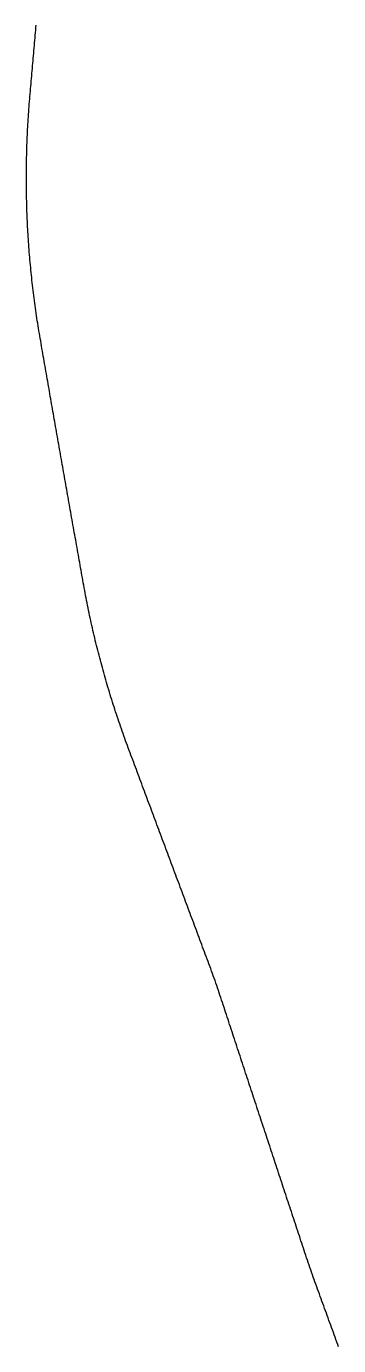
# Model space of a CAD drawing. Header units: metres. Extents: x 457876 to 584660, y 126427 to 241224.
# Drawn here: x 457876 to 460917, y 168364 to 181212 of the extents above; entities that cross this region are included whole.
import ezdxf

# ---------------------------------------------------------------- set-up
doc = ezdxf.new("R2010")
doc.units = ezdxf.units.M
for name, color, linetype in [('AT_GRADE', 3, 'CONTINUOUS'), ('CUTTING', 34, 'CONTINUOUS'), ('EMBANKMENT', 42, 'CONTINUOUS'), ('GROUND_CL', 8, 'CONTINUOUS'), ('RAIL_CL', 1, 'CONTINUOUS'), ('TUNNEL', 216, 'CONTINUOUS'), ('VIADUCT', 5, 'CONTINUOUS')]:
    doc.layers.add(name, color=color, linetype=linetype)

msp = doc.modelspace()

# ---------------------------------------------------------------- linework, layer by layer
at = {"layer": 'AT_GRADE'}
for points in [[(458434.978, 175769.024, 107.065), (458430.598, 175793.558, 107.282), (458426.218, 175818.091, 107.498), (458421.838, 175842.624, 107.714)], [(458973.327, 173904.398, 91.047), (458964.603, 173927.749, 91.224), (458955.88, 173951.101, 91.401), (458947.157, 173974.452, 91.579), (458938.434, 173997.803, 91.758)], [(459261.207, 173133.725, 85.829), (459252.483, 173157.081, 85.97), (459243.759, 173180.437, 86.112), (459235.035, 173203.793, 86.256), (459226.312, 173227.148, 86.4)], [(459855.38, 171492.72, 77.947), (459847.579, 171516.405, 78.039), (459839.778, 171540.09, 78.131), (459831.977, 171563.775, 78.224), (459824.177, 171587.46, 78.317), (459816.376, 171611.145, 78.411), (459808.576, 171634.83, 78.505), (459800.775, 171658.515, 78.6), (459792.975, 171682.2, 78.695), (459785.175, 171705.885, 78.79), (459777.374, 171729.57, 78.886), (459769.574, 171753.255, 78.983), (459761.719, 171776.922, 79.08), (459753.811, 171800.571, 79.177), (459745.828, 171824.195, 79.275), (459737.791, 171847.801, 79.373)], [(460198.737, 170450.691, 74.256), (460190.93, 170474.369, 74.332), (460183.123, 170498.048, 74.408), (460175.316, 170521.728, 74.485), (460167.51, 170545.407, 74.562), (460159.703, 170569.087, 74.64), (460151.897, 170592.767, 74.718)], [(460526.749, 169456.417, 71.553), (460518.938, 169480.084, 71.603), (460511.127, 169503.752, 71.654), (460503.316, 169527.42, 71.705), (460495.505, 169551.088, 71.758)]]:
    msp.add_polyline3d(points, dxfattribs=at)
at = {"layer": 'CUTTING'}
for points in [[(457941.358, 180877.656, 109.883), (457943.528, 180902.457, 109.636), (457945.698, 180927.258, 109.387), (457947.868, 180952.059, 109.137), (457950.038, 180976.859, 108.885), (457952.208, 181001.66, 108.632), (457954.378, 181026.461, 108.377)], [(457879.603, 179485.737, 120.304), (457878.954, 179510.629, 120.189), (457878.365, 179535.523, 120.07), (457877.857, 179560.418, 119.949), (457877.408, 179585.314, 119.825), (457877.03, 179610.211, 119.699), (457876.724, 179635.109, 119.569), (457876.488, 179660.008, 119.437), (457876.323, 179684.907, 119.301), (457876.227, 179709.806, 119.163), (457876.197, 179734.706, 119.022), (457876.22, 179759.605, 118.879), (457876.311, 179784.504, 118.732), (457876.48, 179809.403, 118.583), (457876.72, 179834.301, 118.431), (457877.03, 179859.198, 118.277), (457877.41, 179884.094, 118.119), (457877.853, 179908.989, 117.959), (457878.355, 179933.883, 117.797), (457878.94, 179958.774, 117.631), (457879.583, 179983.665, 117.464), (457880.297, 180008.553, 117.293), (457881.084, 180033.439, 117.12), (457881.94, 180058.323, 116.945), (457882.855, 180083.204, 116.767), (457883.835, 180108.083, 116.586), (457884.894, 180132.958, 116.403), (457886.008, 180157.832, 116.218)], [(458417.459, 175867.156, 107.93), (458413.08, 175891.689, 108.145), (458408.701, 175916.222, 108.36), (458404.322, 175940.754, 108.574), (458399.944, 175965.287, 108.787), (458395.566, 175989.819, 109.001), (458391.188, 176014.352, 109.213), (458386.812, 176038.884, 109.425), (458382.435, 176063.417, 109.636), (458378.06, 176087.949, 109.847), (458373.685, 176112.481, 110.056), (458369.311, 176137.014, 110.265), (458364.938, 176161.546, 110.474), (458360.565, 176186.078, 110.681), (458356.194, 176210.611, 110.888), (458351.823, 176235.143, 111.094), (458347.454, 176259.676, 111.299), (458343.085, 176284.208, 111.502), (458338.718, 176308.741, 111.705), (458334.352, 176333.273, 111.907), (458329.986, 176357.806, 112.108), (458325.623, 176382.339, 112.308), (458321.26, 176406.872, 112.507), (458316.898, 176431.405, 112.705), (458312.538, 176455.938, 112.901), (458308.179, 176480.471, 113.097), (458303.822, 176505.004, 113.291), (458299.466, 176529.537, 113.484), (458295.111, 176554.071, 113.676), (458290.758, 176578.605, 113.866), (458286.407, 176603.138, 114.055), (458282.057, 176627.672, 114.243), (458277.708, 176652.206, 114.429), (458273.361, 176676.74, 114.614), (458269.016, 176701.275, 114.797), (458264.672, 176725.809, 114.979), (458260.33, 176750.344, 115.159), (458255.989, 176774.878, 115.338), (458251.651, 176799.413, 115.516), (458247.313, 176823.948, 115.691), (458242.978, 176848.483, 115.865), (458238.644, 176873.019, 116.038), (458234.312, 176897.554, 116.208), (458229.982, 176922.09, 116.377), (458225.653, 176946.626, 116.545), (458221.326, 176971.162, 116.71), (458217.001, 176995.698, 116.874), (458212.677, 177020.234, 117.035), (458208.355, 177044.771, 117.195), (458204.035, 177069.308, 117.353), (458199.717, 177093.844, 117.509), (458195.4, 177118.381, 117.663), (458191.085, 177142.918, 117.816), (458186.771, 177167.456, 117.966), (458182.46, 177191.993, 118.114), (458178.15, 177216.531, 118.26), (458173.841, 177241.069, 118.404), (458169.534, 177265.606, 118.546), (458165.229, 177290.144, 118.685), (458160.925, 177314.682, 118.823), (458156.623, 177339.221, 118.958), (458152.322, 177363.759, 119.091), (458148.023, 177388.298, 119.222), (458143.726, 177412.836, 119.351), (458139.429, 177437.375, 119.477), (458135.135, 177461.914, 119.601), (458130.841, 177486.453, 119.723), (458126.549, 177510.992, 119.842), (458122.258, 177535.531, 119.959), (458117.969, 177560.07, 120.073), (458113.68, 177584.609, 120.185), (458109.393, 177609.148, 120.295), (458105.107, 177633.688, 120.402), (458100.823, 177658.227, 120.506), (458096.539, 177682.767, 120.609), (458092.256, 177707.306, 120.708), (458087.975, 177731.846, 120.805), (458083.694, 177756.385, 120.899), (458079.414, 177780.925, 120.991), (458075.135, 177805.464, 121.08), (458070.857, 177830.004, 121.167), (458066.579, 177854.543, 121.25), (458062.303, 177879.083, 121.332), (458058.027, 177903.622, 121.41), (458053.751, 177928.161, 121.486), (458049.476, 177952.701, 121.559), (458045.202, 177977.24, 121.629), (458040.928, 178001.779, 121.696), (458036.655, 178026.318, 121.761), (458032.382, 178050.857, 121.823), (458028.109, 178075.396, 121.882), (458023.836, 178099.935, 121.938), (458019.564, 178124.473, 121.991), (458015.291, 178149.012, 122.042), (458011.019, 178173.55, 122.089), (458006.777, 178198.094, 122.134), (458002.617, 178222.651, 122.176), (457998.526, 178247.22, 122.215), (457994.495, 178271.799, 122.251), (457990.524, 178296.387, 122.284), (457986.615, 178320.985, 122.314), (457982.783, 178345.595, 122.341), (457979.012, 178370.214, 122.365), (457975.306, 178394.843, 122.386), (457971.676, 178419.483, 122.404), (457968.12, 178444.134, 122.42), (457964.633, 178468.795, 122.432), (457961.208, 178493.464, 122.441), (457957.839, 178518.14, 122.447), (457954.536, 178542.826, 122.45), (457951.302, 178567.52, 122.45), (457948.143, 178592.224, 122.447), (457945.06, 178616.938, 122.441), (457942.05, 178641.66, 122.432), (457939.099, 178666.389, 122.42), (457936.205, 178691.125, 122.405), (457933.378, 178715.869, 122.386), (457930.622, 178740.62, 122.365), (457927.935, 178765.379, 122.341), (457925.322, 178790.146, 122.313), (457922.769, 178814.918, 122.282), (457920.293, 178839.699, 122.249), (457917.885, 178864.486, 122.212), (457915.538, 178889.279, 122.172), (457913.258, 178914.077, 122.129), (457911.048, 178938.882, 122.084), (457908.906, 178963.693, 122.035), (457906.82, 178988.509, 121.982), (457904.821, 179013.331, 121.927), (457902.888, 179038.159, 121.869), (457901.015, 179062.991, 121.808), (457899.211, 179087.828, 121.744), (457897.476, 179112.67, 121.676), (457895.808, 179137.516, 121.606), (457894.195, 179162.366, 121.532)], [(459217.588, 173250.504, 86.546), (459208.864, 173273.859, 86.692), (459200.14, 173297.214, 86.84), (459191.416, 173320.569, 86.988), (459182.692, 173343.924, 87.138), (459173.969, 173367.279, 87.288), (459165.245, 173390.633, 87.44), (459156.521, 173413.988, 87.593), (459147.797, 173437.342, 87.747), (459139.074, 173460.696, 87.901), (459130.35, 173484.05, 88.057), (459121.626, 173507.404, 88.214), (459112.902, 173530.758, 88.372), (459104.179, 173554.111, 88.532), (459095.455, 173577.465, 88.692), (459086.732, 173600.818, 88.853), (459078.008, 173624.171, 89.016), (459069.284, 173647.524, 89.179), (459060.561, 173670.877, 89.344), (459051.837, 173694.23, 89.509), (459043.114, 173717.582, 89.676), (459034.39, 173740.935, 89.844), (459025.667, 173764.287, 90.012), (459016.943, 173787.639, 90.182), (459008.22, 173810.991, 90.353), (458999.497, 173834.343, 90.525), (458990.773, 173857.695, 90.698), (458982.05, 173881.047, 90.872)], [(460144.091, 170616.447, 74.796), (460136.285, 170640.127, 74.875), (460128.479, 170663.808, 74.954), (460120.674, 170687.488, 75.034), (460112.869, 170711.169, 75.114), (460105.063, 170734.85, 75.194), (460097.258, 170758.532, 75.275), (460089.454, 170782.213, 75.356), (460081.649, 170805.895, 75.437), (460073.845, 170829.576, 75.519), (460066.04, 170853.258, 75.601), (460058.236, 170876.941, 75.683), (460050.432, 170900.623, 75.766), (460042.629, 170924.305, 75.849), (460034.825, 170947.988, 75.932), (460027.022, 170971.671, 76.016), (460019.218, 170995.354, 76.1), (460011.415, 171019.037, 76.184), (460003.612, 171042.72, 76.269), (459995.809, 171066.403, 76.354), (459988.007, 171090.087, 76.44), (459980.204, 171113.77, 76.525), (459972.402, 171137.454, 76.611), (459964.599, 171161.138, 76.698), (459956.797, 171184.822, 76.785), (459948.995, 171208.506, 76.872), (459941.193, 171232.19, 76.959), (459933.392, 171255.874, 77.047), (459925.59, 171279.558, 77.136), (459917.788, 171303.243, 77.224), (459909.987, 171326.927, 77.313), (459902.186, 171350.612, 77.402), (459894.384, 171374.296, 77.492), (459886.583, 171397.981, 77.582), (459878.782, 171421.666, 77.673), (459870.981, 171445.35, 77.764), (459863.18, 171469.035, 77.855)], [(460487.694, 169574.757, 71.811), (460479.883, 169598.426, 71.865), (460472.072, 169622.095, 71.92), (460464.261, 169645.765, 71.976), (460456.45, 169669.434, 72.033), (460448.639, 169693.104, 72.09), (460440.828, 169716.775, 72.148), (460433.017, 169740.445, 72.207), (460425.206, 169764.116, 72.266), (460417.395, 169787.787, 72.327), (460409.584, 169811.459, 72.388), (460401.774, 169835.131, 72.449), (460393.963, 169858.803, 72.512), (460386.153, 169882.475, 72.575), (460378.342, 169906.147, 72.638), (460370.532, 169929.82, 72.703), (460362.722, 169953.494, 72.767), (460354.911, 169977.167, 72.833), (460347.101, 170000.841, 72.899), (460339.291, 170024.515, 72.966), (460331.482, 170048.189, 73.033), (460323.672, 170071.863, 73.101), (460315.862, 170095.538, 73.169), (460308.053, 170119.213, 73.238), (460300.244, 170142.888, 73.308), (460292.435, 170166.564, 73.378), (460284.626, 170190.24, 73.448), (460276.817, 170213.916, 73.519), (460269.008, 170237.592, 73.591), (460261.199, 170261.269, 73.663), (460253.391, 170284.946, 73.735), (460245.583, 170308.623, 73.808), (460237.775, 170332.3, 73.882), (460229.967, 170355.978, 73.956), (460222.159, 170379.656, 74.03), (460214.351, 170403.334, 74.105), (460206.544, 170427.012, 74.18)]]:
    msp.add_polyline3d(points, dxfattribs=at)
at = {"layer": 'EMBANKMENT'}
for points in [[(457958.718, 181076.062, 107.863), (457960.888, 181100.862, 107.604), (457963.058, 181125.662, 107.343), (457965.228, 181150.463, 107.082), (457967.398, 181175.263, 106.819), (457969.568, 181200.063, 106.554)], [(457891.206, 179212.08, 121.376), (457889.808, 179236.943, 121.294), (457888.48, 179261.809, 121.208), (457887.222, 179286.679, 121.12), (457886.034, 179311.552, 121.028), (457884.912, 179336.428, 120.933), (457883.845, 179361.306, 120.836), (457882.865, 179386.188, 120.735), (457881.949, 179411.072, 120.632), (457881.097, 179435.958, 120.525), (457880.315, 179460.847, 120.416)], [(458467.294, 175597.597, 105.54), (458462.469, 175622.047, 105.759), (458457.72, 175646.512, 105.977), (458453.046, 175670.991, 106.195), (458448.424, 175695.48, 106.413), (458443.865, 175719.981, 106.631), (458439.389, 175744.497, 106.848)], [(458929.711, 174021.153, 91.939), (458920.988, 174044.504, 92.12), (458912.265, 174067.854, 92.303), (458903.542, 174091.205, 92.486), (458894.819, 174114.555, 92.67), (458886.096, 174137.905, 92.856), (458877.373, 174161.255, 93.042), (458868.65, 174184.605, 93.229), (458859.962, 174207.968, 93.418), (458851.332, 174231.352, 93.607), (458842.77, 174254.76, 93.797), (458834.275, 174278.194, 93.989), (458825.837, 174301.647, 94.181), (458817.468, 174325.126, 94.374), (458809.17, 174348.629, 94.568), (458800.93, 174372.153, 94.763), (458792.75, 174395.697, 94.958), (458784.637, 174419.265, 95.155), (458776.591, 174442.855, 95.353), (458768.595, 174466.463, 95.551), (458760.671, 174490.094, 95.75), (458752.822, 174513.751, 95.951), (458745.044, 174537.431, 96.151), (458737.325, 174561.13, 96.353), (458729.664, 174584.847, 96.556), (458722.069, 174608.587, 96.759), (458714.541, 174632.347, 96.963), (458707.068, 174656.124, 97.168), (458699.687, 174679.93, 97.374), (458692.348, 174703.749, 97.58), (458685.081, 174727.59, 97.787), (458677.879, 174751.451, 97.995), (458670.736, 174775.329, 98.203), (458663.663, 174799.228, 98.412), (458656.66, 174823.147, 98.621), (458649.724, 174847.086, 98.832)], [(459418.238, 172713.295, 83.449), (459409.514, 172736.653, 83.573), (459400.79, 172760.012, 83.699), (459392.066, 172783.37, 83.825), (459383.342, 172806.728, 83.952), (459374.618, 172830.085, 84.08), (459365.894, 172853.443, 84.209), (459357.17, 172876.801, 84.338), (459348.446, 172900.158, 84.469), (459339.722, 172923.515, 84.601), (459330.998, 172946.872, 84.733), (459322.274, 172970.229, 84.867), (459313.55, 172993.586, 85.001), (459304.827, 173016.943, 85.137), (459296.103, 173040.3, 85.273), (459287.379, 173063.656, 85.411), (459278.655, 173087.013, 85.549), (459269.931, 173110.369, 85.688)], [(459729.681, 171871.382, 79.472), (459721.497, 171894.937, 79.572), (459713.257, 171918.473, 79.671), (459704.955, 171941.987, 79.772), (459696.585, 171965.477, 79.873), (459688.151, 171988.944, 79.974)], [(460908.38, 168375.803, 70.404), (460899.861, 168399.209, 70.402), (460891.341, 168422.615, 70.401), (460882.822, 168446.022, 70.401), (460874.302, 168469.429, 70.403), (460865.782, 168492.837, 70.406), (460857.262, 168516.244, 70.41), (460848.742, 168539.652, 70.416), (460840.222, 168563.06, 70.422), (460831.701, 168586.469, 70.43), (460823.181, 168609.878, 70.44), (460814.661, 168633.287, 70.45), (460806.141, 168656.696, 70.462), (460797.621, 168680.106, 70.475), (460789.101, 168703.516, 70.49), (460780.58, 168726.927, 70.506), (460772.06, 168750.337, 70.522), (460763.54, 168773.748, 70.541), (460755.019, 168797.16, 70.56), (460746.499, 168820.571, 70.58), (460737.978, 168843.983, 70.602), (460729.457, 168867.395, 70.625), (460720.936, 168890.808, 70.649), (460712.416, 168914.221, 70.674), (460703.896, 168937.635, 70.701), (460695.376, 168961.048, 70.728), (460686.856, 168984.462, 70.757), (460678.375, 169007.891, 70.787), (460669.95, 169031.34, 70.818), (460661.594, 169054.814, 70.85), (460653.308, 169078.314, 70.883), (460645.079, 169101.834, 70.917), (460636.909, 169125.375, 70.953), (460628.808, 169148.94, 70.989), (460620.773, 169172.528, 71.027), (460612.785, 169196.132, 71.065), (460604.9, 169219.772, 71.105), (460597.046, 169243.422, 71.145), (460589.236, 169267.087, 71.187), (460581.425, 169290.752, 71.229), (460573.615, 169314.418, 71.273), (460565.804, 169338.084, 71.317), (460557.993, 169361.75, 71.362), (460550.182, 169385.416, 71.409), (460542.371, 169409.083, 71.456), (460534.56, 169432.75, 71.504)]]:
    msp.add_polyline3d(points, dxfattribs=at)
at = {"layer": 'GROUND_CL'}
msp.add_polyline3d([(460916.9, 168352.397, 52.264), (460908.38, 168375.803, 52.532), (460899.861, 168399.209, 52.789), (460891.341, 168422.615, 53.033), (460882.822, 168446.022, 53.27), (460874.302, 168469.429, 53.505), (460865.782, 168492.837, 53.729), (460857.262, 168516.244, 53.944), (460848.742, 168539.652, 54.149), (460840.222, 168563.06, 54.351), (460831.701, 168586.469, 54.546), (460823.181, 168609.878, 54.733), (460814.661, 168633.287, 54.912), (460806.141, 168656.696, 55.089), (460797.621, 168680.106, 55.262), (460789.101, 168703.516, 55.43), (460780.58, 168726.927, 55.593), (460772.06, 168750.337, 55.756), (460763.54, 168773.748, 55.918), (460755.019, 168797.16, 56.077), (460746.499, 168820.571, 56.233), (460737.978, 168843.983, 56.387), (460729.457, 168867.395, 56.545), (460720.936, 168890.808, 56.702), (460712.416, 168914.221, 56.853), (460703.896, 168937.635, 57.001), (460695.376, 168961.048, 57.157), (460686.856, 168984.462, 57.311), (460678.375, 169007.891, 57.464), (460669.95, 169031.34, 57.616), (460661.594, 169054.814, 57.773), (460653.308, 169078.314, 57.932), (460645.079, 169101.834, 58.09), (460636.909, 169125.375, 58.247), (460628.808, 169148.94, 58.408), (460620.773, 169172.528, 58.574), (460612.785, 169196.132, 58.737), (460604.9, 169219.772, 58.897), (460597.046, 169243.422, 59.059), (460589.236, 169267.087, 59.229), (460581.425, 169290.752, 59.398), (460573.615, 169314.418, 59.567), (460565.804, 169338.084, 59.76), (460557.993, 169361.75, 61.281), (460550.182, 169385.416, 63.152), (460542.371, 169409.083, 65.372), (460534.56, 169432.75, 67.941), (460526.749, 169456.417, 69.133), (460518.938, 169480.084, 69.914), (460511.127, 169503.752, 70.46), (460503.316, 169527.42, 71.326), (460495.505, 169551.088, 73.453), (460487.694, 169574.757, 76.189), (460479.883, 169598.426, 78.74), (460472.072, 169622.095, 81.106), (460464.261, 169645.765, 82.91), (460456.45, 169669.434, 84.062), (460448.639, 169693.104, 85.399), (460440.828, 169716.775, 86.92), (460433.017, 169740.445, 88.548), (460425.206, 169764.116, 89.476), (460417.395, 169787.787, 90), (460409.584, 169811.459, 90), (460401.774, 169835.131, 90), (460393.963, 169858.803, 90), (460386.153, 169882.475, 90), (460378.342, 169906.147, 90), (460370.532, 169929.82, 90), (460362.722, 169953.494, 90), (460354.911, 169977.167, 90), (460347.101, 170000.841, 90), (460339.291, 170024.515, 90), (460331.482, 170048.189, 88.942), (460323.672, 170071.863, 86.574), (460315.862, 170095.538, 84.114), (460308.053, 170119.213, 81.655), (460300.244, 170142.888, 80.094), (460292.435, 170166.564, 80.742), (460284.626, 170190.24, 81.761), (460276.817, 170213.916, 83.148), (460269.008, 170237.592, 84.906), (460261.199, 170261.269, 85.943), (460253.391, 170284.946, 86.886), (460245.583, 170308.623, 87.738), (460237.775, 170332.3, 88.496), (460229.967, 170355.978, 87.435), (460222.159, 170379.656, 85.618), (460214.351, 170403.334, 83.055), (460206.544, 170427.012, 79.906), (460198.737, 170450.691, 77.137), (460190.93, 170474.369, 75.106), (460183.123, 170498.048, 73.629), (460175.316, 170521.728, 72.707), (460167.51, 170545.407, 73.111), (460159.703, 170569.087, 75.148), (460151.897, 170592.767, 77), (460144.091, 170616.447, 78.667), (460136.285, 170640.127, 80.206), (460128.479, 170663.808, 82.347), (460120.674, 170687.488, 84.859), (460112.869, 170711.169, 87.494), (460105.063, 170734.85, 89.76), (460097.258, 170758.532, 90), (460089.454, 170782.213, 90.001), (460081.649, 170805.895, 90.002), (460073.845, 170829.576, 90.002), (460066.04, 170853.258, 90.003), (460058.236, 170876.941, 90.004), (460050.432, 170900.623, 90.004), (460042.629, 170924.305, 90.004), (460034.825, 170947.988, 90.004), (460027.022, 170971.671, 90.004), (460019.218, 170995.354, 90.004), (460011.415, 171019.037, 90.003), (460003.612, 171042.72, 90.003), (459995.809, 171066.403, 90.002), (459988.007, 171090.087, 90.002), (459980.204, 171113.77, 90.001), (459972.402, 171137.454, 90), (459964.599, 171161.138, 90), (459956.797, 171184.822, 90), (459948.995, 171208.506, 90), (459941.193, 171232.19, 90), (459933.392, 171255.874, 89.381), (459925.59, 171279.558, 88.448), (459917.788, 171303.243, 87.363), (459909.987, 171326.927, 85.994), (459902.186, 171350.612, 84.828), (459894.384, 171374.296, 84.019), (459886.583, 171397.981, 83.283), (459878.782, 171421.666, 82.622), (459870.981, 171445.35, 81.952), (459863.18, 171469.035, 81.237), (459855.38, 171492.72, 80.67), (459847.579, 171516.405, 80.25), (459839.778, 171540.09, 79.993), (459831.977, 171563.775, 79.92), (459824.177, 171587.46, 79.833), (459816.376, 171611.145, 79.742), (459808.576, 171634.83, 79.686), (459800.775, 171658.515, 79.519), (459792.975, 171682.2, 79.375), (459785.175, 171705.885, 79.27), (459777.374, 171729.57, 79.204), (459769.574, 171753.255, 78.948), (459761.719, 171776.922, 78.702), (459753.811, 171800.571, 78.606), (459745.828, 171824.195, 78.66), (459737.791, 171847.801, 78.032), (459729.681, 171871.382, 76.211), (459721.497, 171894.937, 74.189), (459713.257, 171918.473, 71.431), (459704.955, 171941.987, 68.307), (459696.585, 171965.477, 65.663), (459688.151, 171988.944, 63.41), (459679.663, 172012.392, 61.553), (459671.111, 172035.816, 60.095), (459662.479, 172059.211, 60), (459653.791, 172082.585, 60), (459645.067, 172105.946, 60), (459636.342, 172129.306, 60), (459627.618, 172152.667, 60), (459618.894, 172176.027, 60), (459610.169, 172199.388, 60), (459601.445, 172222.748, 60), (459592.721, 172246.108, 60), (459583.996, 172269.469, 60), (459575.272, 172292.829, 60), (459566.548, 172316.189, 60), (459557.824, 172339.549, 60), (459549.1, 172362.908, 60), (459540.375, 172386.268, 60), (459531.651, 172409.628, 60), (459522.927, 172432.988, 60), (459514.203, 172456.347, 60), (459505.479, 172479.707, 60), (459496.755, 172503.066, 60), (459488.031, 172526.425, 60), (459479.307, 172549.784, 60.329), (459470.582, 172573.143, 60.998), (459461.858, 172596.502, 61.718), (459453.134, 172619.861, 62.489), (459444.41, 172643.22, 63.316), (459435.686, 172666.578, 64.176), (459426.962, 172689.937, 65.039), (459418.238, 172713.295, 65.904), (459409.514, 172736.653, 66.764), (459400.79, 172760.012, 67.595), (459392.066, 172783.37, 68.377), (459383.342, 172806.728, 69.109), (459374.618, 172830.085, 69.791), (459365.894, 172853.443, 71.205), (459357.17, 172876.801, 73.153), (459348.446, 172900.158, 75.305), (459339.722, 172923.515, 77.661), (459330.998, 172946.872, 79.414), (459322.274, 172970.229, 79.859), (459313.55, 172993.586, 80), (459304.827, 173016.943, 80), (459296.103, 173040.3, 80.06), (459287.379, 173063.656, 80.667), (459278.655, 173087.013, 81.438), (459269.931, 173110.369, 82.371), (459261.207, 173133.725, 83.468), (459252.483, 173157.081, 84.464), (459243.759, 173180.437, 85.645), (459235.035, 173203.793, 87.07), (459226.312, 173227.148, 88.74), (459217.588, 173250.504, 90.006), (459208.864, 173273.859, 90.334), (459200.14, 173297.214, 91.069), (459191.416, 173320.569, 92.212), (459182.692, 173343.924, 93.538), (459173.969, 173367.279, 94.411), (459165.245, 173390.633, 95.283), (459156.521, 173413.988, 96.155), (459147.797, 173437.342, 97.028), (459139.074, 173460.696, 98.385), (459130.35, 173484.05, 99.343), (459121.626, 173507.404, 99.893), (459112.902, 173530.758, 100.199), (459104.179, 173554.111, 100.588), (459095.455, 173577.465, 100.908), (459086.732, 173600.818, 101.128), (459078.008, 173624.171, 101.246), (459069.284, 173647.524, 101.235), (459060.561, 173670.877, 101.124), (459051.837, 173694.23, 100.966), (459043.114, 173717.582, 100.762), (459034.39, 173740.935, 100.535), (459025.667, 173764.287, 100.422), (459016.943, 173787.639, 100.293), (459008.22, 173810.991, 100.142), (458999.497, 173834.343, 100.016), (458990.773, 173857.695, 97.991), (458982.05, 173881.047, 95.656), (458973.327, 173904.398, 93.321), (458964.603, 173927.749, 90.986), (458955.88, 173951.101, 89.79), (458947.157, 173974.452, 89.347), (458938.434, 173997.803, 88.801), (458929.711, 174021.153, 88.154), (458920.988, 174044.504, 87.057), (458912.265, 174067.854, 85.509), (458903.542, 174091.205, 84.428), (458894.819, 174114.555, 83.653), (458886.096, 174137.905, 83.188), (458877.373, 174161.255, 83.108), (458868.65, 174184.605, 82.62), (458859.962, 174207.968, 81.722), (458851.332, 174231.352, 80.418), (458842.77, 174254.76, 80), (458834.275, 174278.194, 80), (458825.837, 174301.647, 80), (458817.468, 174325.126, 80), (458809.17, 174348.629, 81.102), (458800.93, 174372.153, 83.455), (458792.75, 174395.697, 85.809), (458784.637, 174419.265, 88.166), (458776.591, 174442.855, 90), (458768.595, 174466.463, 90), (458760.671, 174490.094, 90), (458752.822, 174513.751, 90), (458745.044, 174537.431, 90), (458737.325, 174561.13, 87.648), (458729.664, 174584.847, 85.276), (458722.069, 174608.587, 82.902), (458714.541, 174632.347, 80.526), (458707.068, 174656.124, 80), (458699.687, 174679.93, 80), (458692.348, 174703.749, 80), (458685.081, 174727.59, 80), (458677.879, 174751.451, 80.139), (458670.736, 174775.329, 80.446), (458663.663, 174799.228, 80.838), (458656.66, 174823.147, 81.313), (458649.724, 174847.086, 81.247), (458642.846, 174871.042, 80.424), (458636.04, 174895.018, 79.842), (458629.303, 174919.013, 79.499), (458622.621, 174943.024, 79.57), (458615.999, 174967.051, 80.208), (458609.446, 174991.098, 80.863), (458602.964, 175015.163, 81.511), (458596.551, 175039.247, 82.117), (458590.214, 175063.35, 82.069), (458583.932, 175087.468, 81.712), (458577.715, 175111.603, 81.05), (458571.568, 175135.756, 80.086), (458565.481, 175159.924, 80), (458559.457, 175184.108, 80), (458553.515, 175208.311, 80), (458547.622, 175232.527, 80), (458541.785, 175256.756, 80), (458536.038, 175281.007, 80), (458530.35, 175305.271, 80), (458524.738, 175329.553, 80), (458519.195, 175353.851, 80), (458513.703, 175378.16, 80), (458508.267, 175402.482, 80), (458502.919, 175426.824, 80), (458497.626, 175451.177, 80), (458492.405, 175475.546, 80), (458487.256, 175499.93, 80), (458482.176, 175524.328, 80), (458477.154, 175548.739, 81.771), (458472.19, 175573.161, 85.479), (458467.294, 175597.597, 88.952), (458462.469, 175622.047, 92.192), (458457.72, 175646.512, 94.855), (458453.046, 175670.991, 96.835), (458448.424, 175695.48, 98.822), (458443.865, 175719.981, 100.816), (458439.389, 175744.497, 102.673), (458434.978, 175769.024, 104.301), (458430.598, 175793.558, 106.147), (458426.218, 175818.091, 108.207), (458421.838, 175842.624, 110.26), (458417.459, 175867.156, 111.468), (458413.08, 175891.689, 112.569), (458408.701, 175916.222, 113.562), (458404.322, 175940.754, 114.491), (458399.944, 175965.287, 115.728), (458395.566, 175989.819, 117.073), (458391.188, 176014.352, 118.525), (458386.812, 176038.884, 120.044), (458382.435, 176063.417, 120.831), (458378.06, 176087.949, 121.51), (458373.685, 176112.481, 122.082), (458369.311, 176137.014, 122.547), (458364.938, 176161.546, 124.176), (458360.565, 176186.078, 125.942), (458356.194, 176210.611, 127.815), (458351.823, 176235.143, 129.795), (458347.454, 176259.676, 130.648), (458343.085, 176284.208, 131.165), (458338.718, 176308.741, 131.468), (458334.352, 176333.273, 131.557), (458329.986, 176357.806, 131.191), (458325.623, 176382.339, 130.755), (458321.26, 176406.872, 130.318), (458316.898, 176431.405, 129.993), (458312.538, 176455.938, 130), (458308.179, 176480.471, 130), (458303.822, 176505.004, 130), (458299.466, 176529.537, 130), (458295.111, 176554.071, 130.332), (458290.758, 176578.605, 130.803), (458286.407, 176603.138, 131.247), (458282.057, 176627.672, 131.663), (458277.708, 176652.206, 131.799), (458273.361, 176676.74, 131.763), (458269.016, 176701.275, 131.733), (458264.672, 176725.809, 131.71), (458260.33, 176750.344, 131.631), (458255.989, 176774.878, 131.505), (458251.651, 176799.413, 131.387), (458247.313, 176823.948, 131.28), (458242.978, 176848.483, 131.175), (458238.644, 176873.019, 131.07), (458234.312, 176897.554, 130.971), (458229.982, 176922.09, 130.878), (458225.653, 176946.626, 130.8), (458221.326, 176971.162, 130.742), (458217.001, 176995.698, 130.685), (458212.677, 177020.234, 130.626), (458208.355, 177044.771, 130.58), (458204.035, 177069.308, 130.56), (458199.717, 177093.844, 130.538), (458195.4, 177118.381, 130.515), (458191.085, 177142.918, 130.5), (458186.771, 177167.456, 130.511), (458182.46, 177191.993, 130.512), (458178.15, 177216.531, 130.502), (458173.841, 177241.069, 130.536), (458169.534, 177265.606, 130.906), (458165.229, 177290.144, 131.3), (458160.925, 177314.682, 131.718), (458156.623, 177339.221, 132.161), (458152.322, 177363.759, 132.646), (458148.023, 177388.298, 133.151), (458143.726, 177412.836, 133.674), (458139.429, 177437.375, 134.216), (458135.135, 177461.914, 134.763), (458130.841, 177486.453, 135.329), (458126.549, 177510.992, 135.915), (458122.258, 177535.531, 136.52), (458117.969, 177560.07, 136.865), (458113.68, 177584.609, 137.218), (458109.393, 177609.148, 137.552), (458105.107, 177633.688, 137.866), (458100.823, 177658.227, 138.13), (458096.539, 177682.767, 138.373), (458092.256, 177707.306, 138.6), (458087.975, 177731.846, 138.811), (458083.694, 177756.385, 139.159), (458079.414, 177780.925, 139.535), (458075.135, 177805.464, 139.89), (458070.857, 177830.004, 140.223), (458066.579, 177854.543, 140.329), (458062.303, 177879.083, 140.337), (458058.027, 177903.622, 140.341), (458053.751, 177928.161, 140.342), (458049.476, 177952.701, 140.065), (458045.202, 177977.24, 139.69), (458040.928, 178001.779, 139.41), (458036.655, 178026.318, 139.224), (458032.382, 178050.857, 138.054), (458028.109, 178075.396, 135.909), (458023.836, 178099.935, 133.659), (458019.564, 178124.473, 131.304), (458015.291, 178149.012, 130), (458011.019, 178173.55, 130), (458006.777, 178198.094, 130), (458002.617, 178222.651, 130), (457998.526, 178247.22, 130), (457994.495, 178271.799, 130), (457990.524, 178296.387, 130), (457986.615, 178320.985, 130), (457982.783, 178345.595, 130.799), (457979.012, 178370.214, 133.261), (457975.306, 178394.843, 135.724), (457971.676, 178419.483, 138.188), (457968.12, 178444.134, 140.151), (457964.633, 178468.795, 140.74), (457961.208, 178493.464, 141.358), (457957.839, 178518.14, 142.006), (457954.536, 178542.826, 142.646), (457951.302, 178567.52, 143.179), (457948.143, 178592.224, 143.73), (457945.06, 178616.938, 144.297), (457942.05, 178641.66, 144.827), (457939.099, 178666.389, 145.097), (457936.205, 178691.125, 145.365), (457933.378, 178715.869, 145.629), (457930.622, 178740.62, 145.863), (457927.935, 178765.379, 145.894), (457925.322, 178790.146, 145.921), (457922.769, 178814.918, 145.945), (457920.293, 178839.699, 145.938), (457917.885, 178864.486, 145.645), (457915.538, 178889.279, 145.394), (457913.258, 178914.077, 145.157), (457911.048, 178938.882, 144.887), (457908.906, 178963.693, 143.745), (457906.82, 178988.509, 142.543), (457904.821, 179013.331, 141.284), (457902.888, 179038.159, 139.945), (457901.015, 179062.991, 137.462), (457899.211, 179087.828, 134.978), (457897.476, 179112.67, 132.494), (457895.808, 179137.516, 130.009), (457894.195, 179162.366, 125.048), (457892.668, 179187.221, 120.077), (457891.206, 179212.08, 115.105), (457889.808, 179236.943, 110.133), (457888.48, 179261.809, 109.574), (457887.222, 179286.679, 109.152), (457886.034, 179311.552, 108.744), (457884.912, 179336.428, 108.349), (457883.845, 179361.306, 108.745), (457882.865, 179386.188, 109.167), (457881.949, 179411.072, 109.576), (457881.097, 179435.958, 109.974), (457880.315, 179460.847, 116.972), (457879.603, 179485.737, 124.439), (457878.954, 179510.629, 131.907), (457878.365, 179535.523, 139.375), (457877.857, 179560.418, 140.917), (457877.408, 179585.314, 141.94), (457877.03, 179610.211, 142.98), (457876.724, 179635.109, 144.032), (457876.488, 179660.008, 144.159), (457876.323, 179684.907, 144.175), (457876.227, 179709.806, 144.185), (457876.197, 179734.706, 144.188), (457876.22, 179759.605, 144.186), (457876.311, 179784.504, 144.176), (457876.48, 179809.403, 144.16), (457876.72, 179834.301, 144.136), (457877.03, 179859.198, 142.832), (457877.41, 179884.094, 141.308), (457877.853, 179908.989, 139.755), (457878.355, 179933.883, 138.169), (457878.94, 179958.774, 136.999), (457879.583, 179983.665, 135.926), (457880.297, 180008.553, 134.875), (457881.084, 180033.439, 133.853), (457881.94, 180058.323, 134.937), (457882.855, 180083.204, 136.476), (457883.835, 180108.083, 138.059), (457884.894, 180132.958, 139.689), (457886.008, 180157.832, 142.022), (457887.192, 180182.701, 144.509), (457888.452, 180207.567, 146.996), (457889.784, 180232.429, 149.482), (457891.186, 180257.288, 151.968), (457892.647, 180282.142, 154.454), (457894.174, 180306.993, 156.939), (457895.778, 180331.839, 159.423), (457897.438, 180356.681, 160.038), (457899.168, 180381.518, 160.089), (457900.974, 180406.35, 160.142), (457902.853, 180431.177, 160.196), (457904.786, 180455.999, 160.206), (457906.791, 180480.815, 160.2), (457908.869, 180505.625, 160.195), (457910.998, 180530.431, 160.19), (457913.16, 180555.234, 160.158), (457915.323, 180580.037, 160.113), (457917.492, 180604.839, 160.066), (457919.662, 180629.641, 160.02), (457921.831, 180654.443, 158.387), (457924, 180679.245, 156.091), (457926.17, 180704.047, 153.9), (457928.339, 180728.848, 151.814), (457930.508, 180753.65, 149.44), (457932.678, 180778.451, 146.779), (457934.848, 180803.252, 144.012), (457937.018, 180828.054, 141.136), (457939.188, 180852.855, 138.475), (457941.358, 180877.656, 135.995), (457943.528, 180902.457, 133.515), (457945.698, 180927.258, 131.035), (457947.868, 180952.059, 127.11), (457950.038, 180976.859, 122.15), (457952.208, 181001.66, 117.189), (457954.378, 181026.461, 112.229), (457956.548, 181051.261, 107.794), (457958.718, 181076.062, 103.872), (457960.888, 181100.862, 100.057), (457963.058, 181125.662, 96.35), (457965.228, 181150.463, 93.43), (457967.398, 181175.263, 91.167), (457969.568, 181200.063, 88.904), (457971.737, 181224.863, 86.641)], dxfattribs=at)
at = {"layer": 'RAIL_CL'}
msp.add_polyline3d([(460916.9, 168352.397, 70.408), (460908.38, 168375.803, 70.404), (460899.861, 168399.209, 70.402), (460891.341, 168422.615, 70.401), (460882.822, 168446.022, 70.401), (460874.302, 168469.429, 70.403), (460865.782, 168492.837, 70.406), (460857.262, 168516.244, 70.41), (460848.742, 168539.652, 70.416), (460840.222, 168563.06, 70.422), (460831.701, 168586.469, 70.43), (460823.181, 168609.878, 70.44), (460814.661, 168633.287, 70.45), (460806.141, 168656.696, 70.462), (460797.621, 168680.106, 70.475), (460789.101, 168703.516, 70.49), (460780.58, 168726.927, 70.506), (460772.06, 168750.337, 70.522), (460763.54, 168773.748, 70.541), (460755.019, 168797.16, 70.56), (460746.499, 168820.571, 70.58), (460737.978, 168843.983, 70.602), (460729.457, 168867.395, 70.625), (460720.936, 168890.808, 70.649), (460712.416, 168914.221, 70.674), (460703.896, 168937.635, 70.701), (460695.376, 168961.048, 70.728), (460686.856, 168984.462, 70.757), (460678.375, 169007.891, 70.787), (460669.95, 169031.34, 70.818), (460661.594, 169054.814, 70.85), (460653.308, 169078.314, 70.883), (460645.079, 169101.834, 70.917), (460636.909, 169125.375, 70.953), (460628.808, 169148.94, 70.989), (460620.773, 169172.528, 71.027), (460612.785, 169196.132, 71.065), (460604.9, 169219.772, 71.105), (460597.046, 169243.422, 71.145), (460589.236, 169267.087, 71.187), (460581.425, 169290.752, 71.229), (460573.615, 169314.418, 71.273), (460565.804, 169338.084, 71.317), (460557.993, 169361.75, 71.362), (460550.182, 169385.416, 71.409), (460542.371, 169409.083, 71.456), (460534.56, 169432.75, 71.504), (460526.749, 169456.417, 71.553), (460518.938, 169480.084, 71.603), (460511.127, 169503.752, 71.654), (460503.316, 169527.42, 71.705), (460495.505, 169551.088, 71.758), (460487.694, 169574.757, 71.811), (460479.883, 169598.426, 71.865), (460472.072, 169622.095, 71.92), (460464.261, 169645.765, 71.976), (460456.45, 169669.434, 72.033), (460448.639, 169693.104, 72.09), (460440.828, 169716.775, 72.148), (460433.017, 169740.445, 72.207), (460425.206, 169764.116, 72.266), (460417.395, 169787.787, 72.327), (460409.584, 169811.459, 72.388), (460401.774, 169835.131, 72.449), (460393.963, 169858.803, 72.512), (460386.153, 169882.475, 72.575), (460378.342, 169906.147, 72.638), (460370.532, 169929.82, 72.703), (460362.722, 169953.494, 72.767), (460354.911, 169977.167, 72.833), (460347.101, 170000.841, 72.899), (460339.291, 170024.515, 72.966), (460331.482, 170048.189, 73.033), (460323.672, 170071.863, 73.101), (460315.862, 170095.538, 73.169), (460308.053, 170119.213, 73.238), (460300.244, 170142.888, 73.308), (460292.435, 170166.564, 73.378), (460284.626, 170190.24, 73.448), (460276.817, 170213.916, 73.519), (460269.008, 170237.592, 73.591), (460261.199, 170261.269, 73.663), (460253.391, 170284.946, 73.735), (460245.583, 170308.623, 73.808), (460237.775, 170332.3, 73.882), (460229.967, 170355.978, 73.956), (460222.159, 170379.656, 74.03), (460214.351, 170403.334, 74.105), (460206.544, 170427.012, 74.18), (460198.737, 170450.691, 74.256), (460190.93, 170474.369, 74.332), (460183.123, 170498.048, 74.408), (460175.316, 170521.728, 74.485), (460167.51, 170545.407, 74.562), (460159.703, 170569.087, 74.64), (460151.897, 170592.767, 74.718), (460144.091, 170616.447, 74.796), (460136.285, 170640.127, 74.875), (460128.479, 170663.808, 74.954), (460120.674, 170687.488, 75.034), (460112.869, 170711.169, 75.114), (460105.063, 170734.85, 75.194), (460097.258, 170758.532, 75.275), (460089.454, 170782.213, 75.356), (460081.649, 170805.895, 75.437), (460073.845, 170829.576, 75.519), (460066.04, 170853.258, 75.601), (460058.236, 170876.941, 75.683), (460050.432, 170900.623, 75.766), (460042.629, 170924.305, 75.849), (460034.825, 170947.988, 75.932), (460027.022, 170971.671, 76.016), (460019.218, 170995.354, 76.1), (460011.415, 171019.037, 76.184), (460003.612, 171042.72, 76.269), (459995.809, 171066.403, 76.354), (459988.007, 171090.087, 76.44), (459980.204, 171113.77, 76.525), (459972.402, 171137.454, 76.611), (459964.599, 171161.138, 76.698), (459956.797, 171184.822, 76.785), (459948.995, 171208.506, 76.872), (459941.193, 171232.19, 76.959), (459933.392, 171255.874, 77.047), (459925.59, 171279.558, 77.136), (459917.788, 171303.243, 77.224), (459909.987, 171326.927, 77.313), (459902.186, 171350.612, 77.402), (459894.384, 171374.296, 77.492), (459886.583, 171397.981, 77.582), (459878.782, 171421.666, 77.673), (459870.981, 171445.35, 77.764), (459863.18, 171469.035, 77.855), (459855.38, 171492.72, 77.947), (459847.579, 171516.405, 78.039), (459839.778, 171540.09, 78.131), (459831.977, 171563.775, 78.224), (459824.177, 171587.46, 78.317), (459816.376, 171611.145, 78.411), (459808.576, 171634.83, 78.505), (459800.775, 171658.515, 78.6), (459792.975, 171682.2, 78.695), (459785.175, 171705.885, 78.79), (459777.374, 171729.57, 78.886), (459769.574, 171753.255, 78.983), (459761.719, 171776.922, 79.08), (459753.811, 171800.571, 79.177), (459745.828, 171824.195, 79.275), (459737.791, 171847.801, 79.373), (459729.681, 171871.382, 79.472), (459721.497, 171894.937, 79.572), (459713.257, 171918.473, 79.671), (459704.955, 171941.987, 79.772), (459696.585, 171965.477, 79.873), (459688.151, 171988.944, 79.974), (459679.663, 172012.392, 80.077), (459671.111, 172035.816, 80.179), (459662.479, 172059.211, 80.282), (459653.791, 172082.585, 80.386), (459645.067, 172105.946, 80.491), (459636.342, 172129.306, 80.596), (459627.618, 172152.667, 80.701), (459618.894, 172176.027, 80.808), (459610.169, 172199.388, 80.915), (459601.445, 172222.748, 81.022), (459592.721, 172246.108, 81.13), (459583.996, 172269.469, 81.239), (459575.272, 172292.829, 81.349), (459566.548, 172316.189, 81.459), (459557.824, 172339.549, 81.57), (459549.1, 172362.908, 81.682), (459540.375, 172386.268, 81.794), (459531.651, 172409.628, 81.907), (459522.927, 172432.988, 82.021), (459514.203, 172456.347, 82.136), (459505.479, 172479.707, 82.251), (459496.755, 172503.066, 82.367), (459488.031, 172526.425, 82.484), (459479.307, 172549.784, 82.602), (459470.582, 172573.143, 82.72), (459461.858, 172596.502, 82.84), (459453.134, 172619.861, 82.96), (459444.41, 172643.22, 83.081), (459435.686, 172666.578, 83.203), (459426.962, 172689.937, 83.325), (459418.238, 172713.295, 83.449), (459409.514, 172736.653, 83.573), (459400.79, 172760.012, 83.699), (459392.066, 172783.37, 83.825), (459383.342, 172806.728, 83.952), (459374.618, 172830.085, 84.08), (459365.894, 172853.443, 84.209), (459357.17, 172876.801, 84.338), (459348.446, 172900.158, 84.469), (459339.722, 172923.515, 84.601), (459330.998, 172946.872, 84.733), (459322.274, 172970.229, 84.867), (459313.55, 172993.586, 85.001), (459304.827, 173016.943, 85.137), (459296.103, 173040.3, 85.273), (459287.379, 173063.656, 85.411), (459278.655, 173087.013, 85.549), (459269.931, 173110.369, 85.688), (459261.207, 173133.725, 85.829), (459252.483, 173157.081, 85.97), (459243.759, 173180.437, 86.112), (459235.035, 173203.793, 86.256), (459226.312, 173227.148, 86.4), (459217.588, 173250.504, 86.546), (459208.864, 173273.859, 86.692), (459200.14, 173297.214, 86.84), (459191.416, 173320.569, 86.988), (459182.692, 173343.924, 87.138), (459173.969, 173367.279, 87.288), (459165.245, 173390.633, 87.44), (459156.521, 173413.988, 87.593), (459147.797, 173437.342, 87.747), (459139.074, 173460.696, 87.901), (459130.35, 173484.05, 88.057), (459121.626, 173507.404, 88.214), (459112.902, 173530.758, 88.372), (459104.179, 173554.111, 88.532), (459095.455, 173577.465, 88.692), (459086.732, 173600.818, 88.853), (459078.008, 173624.171, 89.016), (459069.284, 173647.524, 89.179), (459060.561, 173670.877, 89.344), (459051.837, 173694.23, 89.509), (459043.114, 173717.582, 89.676), (459034.39, 173740.935, 89.844), (459025.667, 173764.287, 90.012), (459016.943, 173787.639, 90.182), (459008.22, 173810.991, 90.353), (458999.497, 173834.343, 90.525), (458990.773, 173857.695, 90.698), (458982.05, 173881.047, 90.872), (458973.327, 173904.398, 91.047), (458964.603, 173927.749, 91.224), (458955.88, 173951.101, 91.401), (458947.157, 173974.452, 91.579), (458938.434, 173997.803, 91.758), (458929.711, 174021.153, 91.939), (458920.988, 174044.504, 92.12), (458912.265, 174067.854, 92.303), (458903.542, 174091.205, 92.486), (458894.819, 174114.555, 92.67), (458886.096, 174137.905, 92.856), (458877.373, 174161.255, 93.042), (458868.65, 174184.605, 93.229), (458859.962, 174207.968, 93.418), (458851.332, 174231.352, 93.607), (458842.77, 174254.76, 93.797), (458834.275, 174278.194, 93.989), (458825.837, 174301.647, 94.181), (458817.468, 174325.126, 94.374), (458809.17, 174348.629, 94.568), (458800.93, 174372.153, 94.763), (458792.75, 174395.697, 94.958), (458784.637, 174419.265, 95.155), (458776.591, 174442.855, 95.353), (458768.595, 174466.463, 95.551), (458760.671, 174490.094, 95.75), (458752.822, 174513.751, 95.951), (458745.044, 174537.431, 96.151), (458737.325, 174561.13, 96.353), (458729.664, 174584.847, 96.556), (458722.069, 174608.587, 96.759), (458714.541, 174632.347, 96.963), (458707.068, 174656.124, 97.168), (458699.687, 174679.93, 97.374), (458692.348, 174703.749, 97.58), (458685.081, 174727.59, 97.787), (458677.879, 174751.451, 97.995), (458670.736, 174775.329, 98.203), (458663.663, 174799.228, 98.412), (458656.66, 174823.147, 98.621), (458649.724, 174847.086, 98.832), (458642.846, 174871.042, 99.043), (458636.04, 174895.018, 99.254), (458629.303, 174919.013, 99.466), (458622.621, 174943.024, 99.678), (458615.999, 174967.051, 99.891), (458609.446, 174991.098, 100.105), (458602.964, 175015.163, 100.319), (458596.551, 175039.247, 100.533), (458590.214, 175063.35, 100.748), (458583.932, 175087.468, 100.964), (458577.715, 175111.603, 101.179), (458571.568, 175135.756, 101.395), (458565.481, 175159.924, 101.612), (458559.457, 175184.108, 101.829), (458553.515, 175208.311, 102.046), (458547.622, 175232.527, 102.263), (458541.785, 175256.756, 102.481), (458536.038, 175281.007, 102.699), (458530.35, 175305.271, 102.917), (458524.738, 175329.553, 103.135), (458519.195, 175353.851, 103.353), (458513.703, 175378.16, 103.572), (458508.267, 175402.482, 103.79), (458502.919, 175426.824, 104.009), (458497.626, 175451.177, 104.228), (458492.405, 175475.546, 104.447), (458487.256, 175499.93, 104.666), (458482.176, 175524.328, 104.884), (458477.154, 175548.739, 105.103), (458472.19, 175573.161, 105.322), (458467.294, 175597.597, 105.54), (458462.469, 175622.047, 105.759), (458457.72, 175646.512, 105.977), (458453.046, 175670.991, 106.195), (458448.424, 175695.48, 106.413), (458443.865, 175719.981, 106.631), (458439.389, 175744.497, 106.848), (458434.978, 175769.024, 107.065), (458430.598, 175793.558, 107.282), (458426.218, 175818.091, 107.498), (458421.838, 175842.624, 107.714), (458417.459, 175867.156, 107.93), (458413.08, 175891.689, 108.145), (458408.701, 175916.222, 108.36), (458404.322, 175940.754, 108.574), (458399.944, 175965.287, 108.787), (458395.566, 175989.819, 109.001), (458391.188, 176014.352, 109.213), (458386.812, 176038.884, 109.425), (458382.435, 176063.417, 109.636), (458378.06, 176087.949, 109.847), (458373.685, 176112.481, 110.056), (458369.311, 176137.014, 110.265), (458364.938, 176161.546, 110.474), (458360.565, 176186.078, 110.681), (458356.194, 176210.611, 110.888), (458351.823, 176235.143, 111.094), (458347.454, 176259.676, 111.299), (458343.085, 176284.208, 111.502), (458338.718, 176308.741, 111.705), (458334.352, 176333.273, 111.907), (458329.986, 176357.806, 112.108), (458325.623, 176382.339, 112.308), (458321.26, 176406.872, 112.507), (458316.898, 176431.405, 112.705), (458312.538, 176455.938, 112.901), (458308.179, 176480.471, 113.097), (458303.822, 176505.004, 113.291), (458299.466, 176529.537, 113.484), (458295.111, 176554.071, 113.676), (458290.758, 176578.605, 113.866), (458286.407, 176603.138, 114.055), (458282.057, 176627.672, 114.243), (458277.708, 176652.206, 114.429), (458273.361, 176676.74, 114.614), (458269.016, 176701.275, 114.797), (458264.672, 176725.809, 114.979), (458260.33, 176750.344, 115.159), (458255.989, 176774.878, 115.338), (458251.651, 176799.413, 115.516), (458247.313, 176823.948, 115.691), (458242.978, 176848.483, 115.865), (458238.644, 176873.019, 116.038), (458234.312, 176897.554, 116.208), (458229.982, 176922.09, 116.377), (458225.653, 176946.626, 116.545), (458221.326, 176971.162, 116.71), (458217.001, 176995.698, 116.874), (458212.677, 177020.234, 117.035), (458208.355, 177044.771, 117.195), (458204.035, 177069.308, 117.353), (458199.717, 177093.844, 117.509), (458195.4, 177118.381, 117.663), (458191.085, 177142.918, 117.816), (458186.771, 177167.456, 117.966), (458182.46, 177191.993, 118.114), (458178.15, 177216.531, 118.26), (458173.841, 177241.069, 118.404), (458169.534, 177265.606, 118.546), (458165.229, 177290.144, 118.685), (458160.925, 177314.682, 118.823), (458156.623, 177339.221, 118.958), (458152.322, 177363.759, 119.091), (458148.023, 177388.298, 119.222), (458143.726, 177412.836, 119.351), (458139.429, 177437.375, 119.477), (458135.135, 177461.914, 119.601), (458130.841, 177486.453, 119.723), (458126.549, 177510.992, 119.842), (458122.258, 177535.531, 119.959), (458117.969, 177560.07, 120.073), (458113.68, 177584.609, 120.185), (458109.393, 177609.148, 120.295), (458105.107, 177633.688, 120.402), (458100.823, 177658.227, 120.506), (458096.539, 177682.767, 120.609), (458092.256, 177707.306, 120.708), (458087.975, 177731.846, 120.805), (458083.694, 177756.385, 120.899), (458079.414, 177780.925, 120.991), (458075.135, 177805.464, 121.08), (458070.857, 177830.004, 121.167), (458066.579, 177854.543, 121.25), (458062.303, 177879.083, 121.332), (458058.027, 177903.622, 121.41), (458053.751, 177928.161, 121.486), (458049.476, 177952.701, 121.559), (458045.202, 177977.24, 121.629), (458040.928, 178001.779, 121.696), (458036.655, 178026.318, 121.761), (458032.382, 178050.857, 121.823), (458028.109, 178075.396, 121.882), (458023.836, 178099.935, 121.938), (458019.564, 178124.473, 121.991), (458015.291, 178149.012, 122.042), (458011.019, 178173.55, 122.089), (458006.777, 178198.094, 122.134), (458002.617, 178222.651, 122.176), (457998.526, 178247.22, 122.215), (457994.495, 178271.799, 122.251), (457990.524, 178296.387, 122.284), (457986.615, 178320.985, 122.314), (457982.783, 178345.595, 122.341), (457979.012, 178370.214, 122.365), (457975.306, 178394.843, 122.386), (457971.676, 178419.483, 122.404), (457968.12, 178444.134, 122.42), (457964.633, 178468.795, 122.432), (457961.208, 178493.464, 122.441), (457957.839, 178518.14, 122.447), (457954.536, 178542.826, 122.45), (457951.302, 178567.52, 122.45), (457948.143, 178592.224, 122.447), (457945.06, 178616.938, 122.441), (457942.05, 178641.66, 122.432), (457939.099, 178666.389, 122.42), (457936.205, 178691.125, 122.405), (457933.378, 178715.869, 122.386), (457930.622, 178740.62, 122.365), (457927.935, 178765.379, 122.341), (457925.322, 178790.146, 122.313), (457922.769, 178814.918, 122.282), (457920.293, 178839.699, 122.249), (457917.885, 178864.486, 122.212), (457915.538, 178889.279, 122.172), (457913.258, 178914.077, 122.129), (457911.048, 178938.882, 122.084), (457908.906, 178963.693, 122.035), (457906.82, 178988.509, 121.982), (457904.821, 179013.331, 121.927), (457902.888, 179038.159, 121.869), (457901.015, 179062.991, 121.808), (457899.211, 179087.828, 121.744), (457897.476, 179112.67, 121.676), (457895.808, 179137.516, 121.606), (457894.195, 179162.366, 121.532), (457892.668, 179187.221, 121.456), (457891.206, 179212.08, 121.376), (457889.808, 179236.943, 121.294), (457888.48, 179261.809, 121.208), (457887.222, 179286.679, 121.12), (457886.034, 179311.552, 121.028), (457884.912, 179336.428, 120.933), (457883.845, 179361.306, 120.836), (457882.865, 179386.188, 120.735), (457881.949, 179411.072, 120.632), (457881.097, 179435.958, 120.525), (457880.315, 179460.847, 120.416), (457879.603, 179485.737, 120.304), (457878.954, 179510.629, 120.189), (457878.365, 179535.523, 120.07), (457877.857, 179560.418, 119.949), (457877.408, 179585.314, 119.825), (457877.03, 179610.211, 119.699), (457876.724, 179635.109, 119.569), (457876.488, 179660.008, 119.437), (457876.323, 179684.907, 119.301), (457876.227, 179709.806, 119.163), (457876.197, 179734.706, 119.022), (457876.22, 179759.605, 118.879), (457876.311, 179784.504, 118.732), (457876.48, 179809.403, 118.583), (457876.72, 179834.301, 118.431), (457877.03, 179859.198, 118.277), (457877.41, 179884.094, 118.119), (457877.853, 179908.989, 117.959), (457878.355, 179933.883, 117.797), (457878.94, 179958.774, 117.631), (457879.583, 179983.665, 117.464), (457880.297, 180008.553, 117.293), (457881.084, 180033.439, 117.12), (457881.94, 180058.323, 116.945), (457882.855, 180083.204, 116.767), (457883.835, 180108.083, 116.586), (457884.894, 180132.958, 116.403), (457886.008, 180157.832, 116.218), (457887.192, 180182.701, 116.03), (457888.452, 180207.567, 115.839), (457889.784, 180232.429, 115.647), (457891.186, 180257.288, 115.451), (457892.647, 180282.142, 115.254), (457894.174, 180306.993, 115.054), (457895.778, 180331.839, 114.852), (457897.438, 180356.681, 114.648), (457899.168, 180381.518, 114.441), (457900.974, 180406.35, 114.233), (457902.853, 180431.177, 114.022), (457904.786, 180455.999, 113.809), (457906.791, 180480.815, 113.594), (457908.869, 180505.625, 113.376), (457910.998, 180530.431, 113.157), (457913.16, 180555.234, 112.935), (457915.323, 180580.037, 112.712), (457917.492, 180604.839, 112.487), (457919.662, 180629.641, 112.259), (457921.831, 180654.443, 112.03), (457924, 180679.245, 111.799), (457926.17, 180704.047, 111.565), (457928.339, 180728.848, 111.33), (457930.508, 180753.65, 111.094), (457932.678, 180778.451, 110.855), (457934.848, 180803.252, 110.615), (457937.018, 180828.054, 110.373), (457939.188, 180852.855, 110.129), (457941.358, 180877.656, 109.883), (457943.528, 180902.457, 109.636), (457945.698, 180927.258, 109.387), (457947.868, 180952.059, 109.137), (457950.038, 180976.859, 108.885), (457952.208, 181001.66, 108.632), (457954.378, 181026.461, 108.377), (457956.548, 181051.261, 108.121), (457958.718, 181076.062, 107.863), (457960.888, 181100.862, 107.604), (457963.058, 181125.662, 107.343), (457965.228, 181150.463, 107.082), (457967.398, 181175.263, 106.819), (457969.568, 181200.063, 106.554), (457971.737, 181224.863, 106.289)], dxfattribs=at)
at = {"layer": 'TUNNEL'}
msp.add_polyline3d([(457887.192, 180182.701, 116.03), (457888.452, 180207.567, 115.839), (457889.784, 180232.429, 115.647), (457891.186, 180257.288, 115.451), (457892.647, 180282.142, 115.254), (457894.174, 180306.993, 115.054), (457895.778, 180331.839, 114.852), (457897.438, 180356.681, 114.648), (457899.168, 180381.518, 114.441), (457900.974, 180406.35, 114.233), (457902.853, 180431.177, 114.022), (457904.786, 180455.999, 113.809), (457906.791, 180480.815, 113.594), (457908.869, 180505.625, 113.376), (457910.998, 180530.431, 113.157), (457913.16, 180555.234, 112.935), (457915.323, 180580.037, 112.712), (457917.492, 180604.839, 112.487), (457919.662, 180629.641, 112.259), (457921.831, 180654.443, 112.03), (457924, 180679.245, 111.799), (457926.17, 180704.047, 111.565), (457928.339, 180728.848, 111.33), (457930.508, 180753.65, 111.094), (457932.678, 180778.451, 110.855), (457934.848, 180803.252, 110.615), (457937.018, 180828.054, 110.373), (457939.188, 180852.855, 110.129)], dxfattribs=at)
at = {"layer": 'VIADUCT'}
for points in [[(458642.846, 174871.042, 99.043), (458636.04, 174895.018, 99.254), (458629.303, 174919.013, 99.466), (458622.621, 174943.024, 99.678), (458615.999, 174967.051, 99.891), (458609.446, 174991.098, 100.105), (458602.964, 175015.163, 100.319), (458596.551, 175039.247, 100.533), (458590.214, 175063.35, 100.748), (458583.932, 175087.468, 100.964), (458577.715, 175111.603, 101.179), (458571.568, 175135.756, 101.395), (458565.481, 175159.924, 101.612), (458559.457, 175184.108, 101.829), (458553.515, 175208.311, 102.046), (458547.622, 175232.527, 102.263), (458541.785, 175256.756, 102.481), (458536.038, 175281.007, 102.699), (458530.35, 175305.271, 102.917), (458524.738, 175329.553, 103.135), (458519.195, 175353.851, 103.353), (458513.703, 175378.16, 103.572), (458508.267, 175402.482, 103.79), (458502.919, 175426.824, 104.009), (458497.626, 175451.177, 104.228), (458492.405, 175475.546, 104.447), (458487.256, 175499.93, 104.666), (458482.176, 175524.328, 104.884), (458477.154, 175548.739, 105.103), (458472.19, 175573.161, 105.322)], [(459679.663, 172012.392, 80.077), (459671.111, 172035.816, 80.179), (459662.479, 172059.211, 80.282), (459653.791, 172082.585, 80.386), (459645.067, 172105.946, 80.491), (459636.342, 172129.306, 80.596), (459627.618, 172152.667, 80.701), (459618.894, 172176.027, 80.808), (459610.169, 172199.388, 80.915), (459601.445, 172222.748, 81.022), (459592.721, 172246.108, 81.13), (459583.996, 172269.469, 81.239), (459575.272, 172292.829, 81.349), (459566.548, 172316.189, 81.459), (459557.824, 172339.549, 81.57), (459549.1, 172362.908, 81.682), (459540.375, 172386.268, 81.794), (459531.651, 172409.628, 81.907), (459522.927, 172432.988, 82.021), (459514.203, 172456.347, 82.136), (459505.479, 172479.707, 82.251), (459496.755, 172503.066, 82.367), (459488.031, 172526.425, 82.484), (459479.307, 172549.784, 82.602), (459470.582, 172573.143, 82.72), (459461.858, 172596.502, 82.84), (459453.134, 172619.861, 82.96), (459444.41, 172643.22, 83.081), (459435.686, 172666.578, 83.203), (459426.962, 172689.937, 83.325)]]:
    msp.add_polyline3d(points, dxfattribs=at)

doc.saveas('drawing.dxf')
